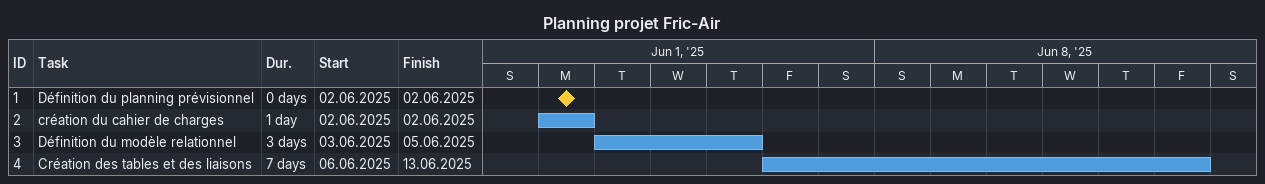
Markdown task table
Planning projet Fric-Air

| ID | Task | Duration | Start | Finish |
|---|---|---|---|---|
| 1 | Définition du planning prévisionnel | 0d | 2025-06-02 | 2025-06-02 |
| 2 | création du cahier de charges | 1d | 2025-06-02 | 2025-06-02 |
| 3 | Définition du modèle relationnel | 3d | 2025-06-03 | 2025-06-05 |
| 4 | Création des tables et des liaisons | 7d | 2025-06-06 | 2025-06-13 |
